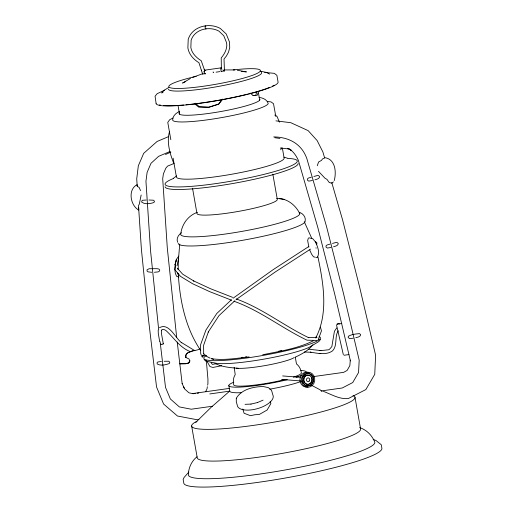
<?xml version="1.0" encoding="UTF-8"?>
<svg xmlns="http://www.w3.org/2000/svg" width="513" height="513" viewBox="0 0 513 513"><rect width="100%" height="100%" fill="white"/><g stroke="black" fill="none" stroke-linecap="round" stroke-linejoin="round"><path stroke-width="0.77" d="M178.165 269.511L178.37 260.245L179.755 244.073M189.829 361.351L189.881 360.434M177.113 265.631L178.518 258.642M207.912 384.308L207.945 379.261L206.329 360.575M188.893 362.8L189.579 360.639L189.053 358.997L185.706 357.407L185.905 354.65C189.239 350.142 195.402 351.334 199.724 348.981M158.177 330.148L158.312 333.623L159.697 341.626M207.021 388.803L207.335 386.68M234.159 367.27L235.223 374.612C233.268 377.613 232.94 381.294 233.691 384.737A34.358 4.303 -10 0 0 284.792 379.582M201.872 356.875L202.148 355.503M203.462 355.605L202.706 357.305L201.981 355.329L206.63 355.913M175.959 261.104L175.093 264.708L174.837 269.716L180.57 276.417L192.606 283.74L209.618 291.621L231.741 300.265M176.389 259.398L175.093 264.708L176.389 259.398L178.774 256.134M334.245 180.57C336.464 172.349 335.611 159.363 324.96 157.671M175.824 265.413C174.305 268.953 174.83 273.044 176.639 276.372L178.947 276.937M185.706 357.407L186.001 355.124M308.396 238.038L307.653 240.501L308.871 247.125M256.615 92.417L255.692 95.431L253.024 95.649M317.278 165.731L318.579 161.986L321.414 160.447L322.581 158.87L324.607 158.1L324.498 157.568M202.949 73.167L202.616 74.032L205.54 73.628M318.137 339.843L321.459 330.859L320.439 327.159M316.232 336.547L315.694 337.99L317.021 337.394L308.185 337.445L308.813 337.746C284.003 325.941 262.303 308.268 236.23 298.951M206.797 389.399L205.598 391.708M169.598 131.341C166.347 141.761 169.918 153.785 173.875 163.596M280.739 149.77L281.47 147.904M338.227 330.808C334.29 336.829 337.772 345.538 332.507 350.886C326.101 355.471 317.438 353.156 310.282 352.194L311.013 352.232L304.312 352.04M315.912 337.599C328.66 312.847 323.293 282.919 317.938 256.872M205.751 70.48L204.636 70.653L203.706 71.929M189.592 362.069L188.38 363.166L185.437 363.82L179.787 363.8L185.744 363.608L188.681 362.954M222.36 99.118L218.666 104.017L208.977 107.108L199.403 106.723L195.44 103.222M222.571 99.298L218.685 104.229L208.56 107.39L198.582 107.057L194.472 103.562M316.399 244.637L316.906 244.008L316.745 242.469L315.36 241.822L312.84 238.808L309.038 237.82M312.84 344.787C308.39 350.674 301.657 354.124 295.148 357.253M320.644 339.253L318.836 341.523L311.404 346.038A50.774 6.361 -10 0 1 263.528 359.203A50.774 6.361 -10 0 1 214.793 362.941L206.22 361.229L204.059 359.658M195.767 422.584L198.877 419.275M336.74 327.922L334.431 331.27L331.834 346.647L329.5 349.263L328.75 349.757L321.016 350.61L308.236 349.135M211.824 406.713L229.644 391.15L209.772 393.939M186.206 354.445L187.796 352.873L193.074 350.674M231.337 299.849L216.762 313.507L205.886 330.154L200.57 344.845L200.698 353.624L201.256 355.022M233.088 298.207L273.224 269.607L308.781 246.535M234.877 300.727L218.942 315.668L208.233 332.058L208.502 331.552L203.578 345.396L203.699 354.015L203.616 353.245M188.861 472.043L184.084 477.456L183.141 479.45L183.776 482.996A100.574 12.607 -10 0 0 283.997 478.257A100.574 12.607 -10 0 0 381.909 448.33L381.294 444.777L376.1 440.584L373.175 439.359M211.337 407.11L198.621 419.576L197.255 419.769L177.472 416.024L163.589 404.02L156.555 387.02L148.321 317.977L141.383 249.113L138.625 207.566M159.415 327.756C168.989 322.081 175.401 338.368 181.711 342.819L181.224 342.376L194.844 350.693M333.412 181.884L331.866 183.154L329.275 182.545L326.871 179.268L325.139 178.377L318.477 171.336M196.998 456.775C191.529 461.104 188.457 467.939 188.348 474.878A94.661 11.863 -10 0 0 282.682 470.421A94.661 11.863 -10 0 0 374.836 442.244C372.181 435.499 366.596 429.747 359.613 427.624M173.439 178.293L176.607 175.927M181.397 232.742C178.447 234.858 175.901 238.692 177.748 242.341M236.018 299.663L274.962 272.166L310.545 249.087M344.005 355.259L348.93 354.586M190.464 78.457L182.551 83.074L185.764 81.484M197.511 212.267C188.002 215.486 181.673 224.591 180.698 234.415A60.444 7.573 -10 0 0 244.823 230.869A60.444 7.573 -10 0 0 299.169 212.677M168.809 87.434L163.91 90.41L161.678 92.994L163.038 92.321M179.621 111.392C176.183 112.854 172.599 115.97 172.657 119.991A48.491 6.079 -10 0 0 220.975 117.708A48.491 6.079 -10 0 0 268.184 103.28C266.875 99.599 262.739 97.675 259.046 97.496M172.939 118.08L169.758 119.657L167.77 122.37L170.829 139.709M313.142 340.895C297.431 348.693 279.739 351.238 262.72 354.759M263.073 400.14L257.334 402.615M168.04 136.836L157.074 141.485L143.678 153.355L138.337 165.763L136.721 178.806L137.195 185.995M170.034 151.482L158.6 156.337L150.989 163.333L147.116 172.374L145.955 181.307L150.578 251.056L158.703 329.833M165.507 154.49L170.861 152.117M173.913 163.525L167.629 166.09L165.802 168.206L163.403 173.881L162.698 178.71L167.289 247.907L176.671 337.317M192.817 77.29L202.263 73.878M164.622 90.198L157.138 93.699L155.08 96.245L156.106 103.453M313.873 176.478L317.464 175.517L318.419 175.574L319.605 176.453C319.599 178.87 316.63 179.223 314.905 179.806M332.507 243.419L336.092 242.463L337.054 242.514L338.24 243.393C338.234 245.81 335.258 246.169 333.54 246.753M311.288 177.209L308.371 178.082L307.467 178.883L307.338 180.063L308.717 181.115L312.321 180.538M329.923 244.15L327.005 245.022L326.101 245.823L325.973 247.009L327.352 248.055L330.956 247.478M355.759 337.663C357.516 337.188 360.511 336.996 360.645 334.585L359.517 333.642C355.842 333.937 351.552 334.322 348.365 336.265L348.167 337.439L349.481 338.574L353.136 338.227M250.908 404.097L257.372 402.577M278.597 351.251L281.592 350.565M216.101 363.679L212.465 364.403L211.061 362.794M221.667 365.718L212.908 367.455L210.009 366.571L207.034 361.485M341.805 323.485L336.752 324.306L338.522 323.376L339.433 323.966M216.082 72.166L220.013 71.596M221.526 71.378L224.45 70.961L224.014 58.989L226.329 56.141L228.477 52.275L229.721 47.658L229.497 42.028L226.227 33.973L220.34 28.471C209.221 22.264 192.253 26.278 188.22 39.321L187.873 47.972C188.944 54.41 193.523 59.431 198.941 62.721L201.34 70.185M195.235 393.458L193.221 393.747L188.951 392.823L184.533 388.86L182.128 383.512M204.738 70.159L221.071 67.863M192.715 393.554L229.362 388.405M313.629 376.574L343.62 372.361L347.102 370.45L349.847 365.647L350.276 360.126L350.417 360.902L334.752 294.276L317.816 227.477L298.348 160.293C296.059 155.452 292.827 150.399 287.684 148.276L291.685 150.527L289.217 149.007L280.29 148.02M212.382 406.238L191.234 409.214L179.351 406.912L170.374 398.967L165.526 387.45L160.101 341.671M311.603 385.34L320.247 389.874L321.253 390.951L342.216 388.001L352.732 382.557L358.542 372.541L359.196 360.241L343.486 293.442L326.48 226.348L306.877 158.703C301.631 143.743 288.819 137.067 273.705 136.92M241.411 357.471L242.925 357.292M245.195 357.01L246.708 356.83M249.068 356.913C236.602 358.26 223.918 360.575 211.394 358.696L213.697 359.389M251.069 404.084L245.054 404.327M164.179 361.274L168.803 361.229L169.784 362.293L169.258 363.544C165.725 364.89 160.595 366.077 157.19 363.98L157.061 362.762L157.792 361.979L161.486 361.46M197.242 393.17L198.768 393.022M148.962 200.006L153.573 200.224L154.49 201.333L153.894 202.558C150.277 203.706 145.076 204.572 141.8 202.25L141.742 201.032L142.511 200.282L146.25 200.025M154.419 272.275L158.113 271.903L159.197 271.377L159.787 270.152L158.87 269.036L157.049 268.684L149.136 268.729L147.039 269.844L147.096 271.069L148.026 271.858L151.713 272.288M224.809 69.935L234.871 69.928M241.514 71.474L246.432 71.897L237.365 70.249M264.721 72.442L274.333 73.346L276.885 75.302L278.084 82.106A61.919 7.759 -10 0 1 217.801 100.535A61.919 7.759 -10 0 1 156.106 103.453M316.81 340.44L307.024 340.19C282.067 328.282 260.206 310.551 233.941 301.234M319.227 353.528L320.792 353.611M319.413 350.533L320.965 350.61L320.24 350.571M238.179 368.315C230.35 367.686 222.315 367.013 215.139 363.544M282.65 375.939L300.054 377.299M281.586 379.44L300.573 380.928M276.61 198.422C286.709 198.037 295.462 204.796 299.772 213.575M260.341 71.198L266.574 72.448L269.569 74.116M267.235 101.433L271.082 101.927L273.512 103.709L275.814 116.464M279.482 198.762L284.478 199.403M274.75 137.728L279.918 138.414M275.936 120.856L290.794 122.703L308.153 130.635L317.143 140.581L322.908 152.015L324.46 157.369M315.142 257.16L313.52 256.821L311.59 254.172L309.692 249.953M315.957 257.436L317.233 257.532C320.195 252.659 317.643 246.484 315.322 241.835M321.253 390.951L322.17 391.214M283.913 157.151L287.71 158.299M232.594 297.348L210.458 288.697L193.433 280.816L193.92 281.06L182.641 274.154L177.408 268.254L177.78 268.921M323.421 391.368C331.456 394.375 339.439 399.447 348.321 398.55L365.865 389.559L374.746 374.33L375.619 355.265L359.728 287.517L342.646 220.122L331.783 182.628M274.744 115.034L276.943 116.265L279.482 122.184M210.234 358.221L207.432 356.811L203.687 353.861M190.605 351.713C180.409 348.045 174.696 338.869 167.257 331.751C166.039 330.308 162.698 328.019 161.274 330.436L161.415 330.115L161.39 333.2L163.307 343.819M223.117 70.332L224.45 70.961L223.771 69.89M300.105 212.562C303.459 214.03 306.011 217.377 305.158 221.148A64.433 8.073 -10 0 1 242.425 240.328A64.433 8.073 -10 0 1 178.223 243.361M205.764 360.889L206.22 361.229M250.344 93.129L253.159 95.61L257.314 95.2L258.296 92.122L259.693 100.009M221.975 69.358L221.366 68.3L221.218 57.931C224.809 53.737 227.689 47.998 226.554 42.662L223.739 35.698L218.859 31.081C209.336 25.887 194.664 29.087 191.125 40.27L190.849 47.574C191.702 53.128 196.396 57.745 201.243 60.746L204.187 69.165M200.686 350.443C185.347 327.916 179.749 300.208 178.267 273.403M185.591 356.49L186.007 357.195M304.247 221.648L311.808 238.468M177.492 273.006L178.787 275.744M140.556 190.637L139.068 187.322L137.317 186.463L137.086 184.667C127.448 189.63 130.462 205.713 138.767 210.08L138.574 205.437L139.324 204.071L141.152 194.985M183.641 386.783L184.257 388.161M343.325 354.643L336.592 325.242M201.34 70.114L202.616 74.032M261.348 71.878L261.515 72.397M204.187 69.236L204.636 70.653M242.784 409.002L244.073 413.241L250.511 415.697L254.833 414.76L259.321 414.459L267.145 410.002L270.87 403.577L270.184 401.32M272.839 174.163L277.315 199.41A40.79 5.111 -10 0 1 237.602 211.548A40.79 5.111 -10 0 1 196.96 213.466L192.535 188.22M355.015 397.402L360.613 429.137A82.939 10.395 -10 0 1 279.88 453.813A82.939 10.395 -10 0 1 197.229 457.724L191.638 425.989M282.342 147.936L284.138 158.113A54.679 6.855 -10 0 1 230.901 174.382A54.679 6.855 -10 0 1 176.421 176.959L173.105 158.171M295.289 357.221L296.463 363.897C299.329 366.051 300.894 369.405 301.368 372.893A34.358 4.303 -10 0 1 293.43 377.138M228.83 385.584L229.811 391.169A39.296 4.925 -10 0 0 241.463 392.663M178.139 106.146L179.524 114.04M177.235 342.036L182.173 383.737M206.014 28.625A1.558 0.417 82 0 1 205.399 28.433A1.558 0.417 82 0 1 205.168 26.259A1.558 0.417 82 0 1 205.784 26.452M213.697 72.198A1.558 0.417 82 0 1 213.081 72M274.173 85.222A60.803 7.618 -10 0 1 272.365 86.178M269.312 87.511A60.803 7.618 -10 0 1 248.478 93.924M247.644 94.136A60.803 7.618 -10 0 1 203.02 102.741M202.269 102.85A60.803 7.618 -10 0 1 190.656 104.306M189.188 104.466A60.803 7.618 -10 0 1 186.072 104.78M183.596 105.005A60.803 7.618 -10 0 1 178.87 105.37M177.376 105.46A60.803 7.618 -10 0 1 163.698 105.55M160.601 105.152A60.803 7.618 -10 0 1 159.428 104.876M233.21 69.941A46.497 5.829 -10 0 1 250.633 75.975A46.497 5.829 -10 0 1 178.389 88.48A46.497 5.829 -10 0 1 196.203 76.347M261.592 72.872A47.279 5.925 -10 0 1 215.563 86.941A47.279 5.925 -10 0 1 168.45 89.172M259.963 99.445A41.059 5.149 -10 0 1 216.46 112.264A41.059 5.149 -10 0 1 179.608 112.597M288.024 158.421A67.094 8.407 -10 0 1 274.243 171.643A67.094 8.407 -10 0 1 189.284 186.508A67.094 8.407 -10 0 1 173.561 178.447M298.13 163.48A67.524 8.464 -10 0 1 232.395 183.577A67.524 8.464 -10 0 1 165.103 186.758M207.476 384.808A7.65 1.872 87.4 0 1 207.464 385.148M301.272 375.413A39.296 4.925 -10 0 1 296.078 377.241M287.267 379.691A39.296 4.925 -10 0 1 240.482 387.084A39.296 4.925 -10 0 1 233.787 382.217M300.823 370.489A39.296 4.925 -10 0 1 306.235 372.04M353.034 395.549A82.939 10.395 -10 0 1 267.696 423.199A82.939 10.395 -10 0 1 196.845 421.25M300.951 381.499A39.296 4.925 -10 0 1 269.735 389.181M319.144 336.611A59.181 7.419 -10 0 1 260.886 355.804A59.181 7.419 -10 0 1 205.623 355.996M294.186 357.561A31.088 3.899 -10 0 1 266.875 365.269A31.088 3.899 -10 0 1 236.365 368.174M163.057 343.704A1.558 0.321 -11.5 0 1 162.627 344.242A1.558 0.321 -11.5 0 1 160.511 344.556A1.558 0.321 -11.5 0 1 160.941 344.024M307.947 386.969A7.522 6.714 -85.5 0 1 299.958 379.222A7.522 6.714 -85.5 0 1 308.864 372.476M311.282 377.215A4.668 4.162 -85.5 0 1 308.287 384.314A4.668 4.162 -85.5 0 1 303.709 378.53A4.668 4.162 -85.5 0 1 310.346 376.029M304.068 375.093A6.22 5.553 -85.5 0 1 311.571 375.144A6.22 5.553 -85.5 0 1 312.045 383.519A6.22 5.553 -85.5 0 1 304.626 384.923M303.1 383.249A6.22 5.553 -85.5 0 1 302.266 381.012M302.465 377.799A6.22 5.553 -85.5 0 1 303.561 375.663M315.816 247.971A65.273 62.374 55.8 0 1 316.341 247.997M205.142 74.013A2.02 0.539 82 0 1 204.488 71.435A2.02 0.539 82 0 1 205.033 70.255M221.475 71.717A2.02 0.539 82 0 1 220.814 69.14A2.02 0.539 82 0 1 221.359 67.96M236.294 398.268L236.313 401.891L237.615 406.469A18.603 8.272 -15.9 0 0 259.097 408.143A18.603 8.272 -15.9 0 0 272.845 394.888L271.537 390.31L268.466 387.693L263.265 386.526C253.518 386.629 241.604 389.22 236.294 398.268M309.403 375.292L307.249 375.17A4.668 4.162 -85.5 0 0 304.164 381.486A4.668 4.162 -85.5 0 0 310.211 383.679A4.668 4.162 -85.5 0 0 311.192 376.6L309.422 375.304M309.172 381.088A1.84 1.642 -85.5 0 0 308.621 377.972A1.84 1.642 -85.5 0 0 306.473 380.107A1.84 1.642 -85.5 0 0 309.172 381.088M312.443 385.327A7.522 6.714 -85.5 0 0 310.262 372.585A7.522 6.714 -85.5 0 0 301.458 381.268A7.522 6.714 -85.5 0 0 312.443 385.327M311.712 384.34A6.22 5.553 -85.5 0 0 309.852 373.81A6.22 5.553 -85.5 0 0 302.599 381.037A6.22 5.553 -85.5 0 0 311.712 384.34"/></g></svg>
